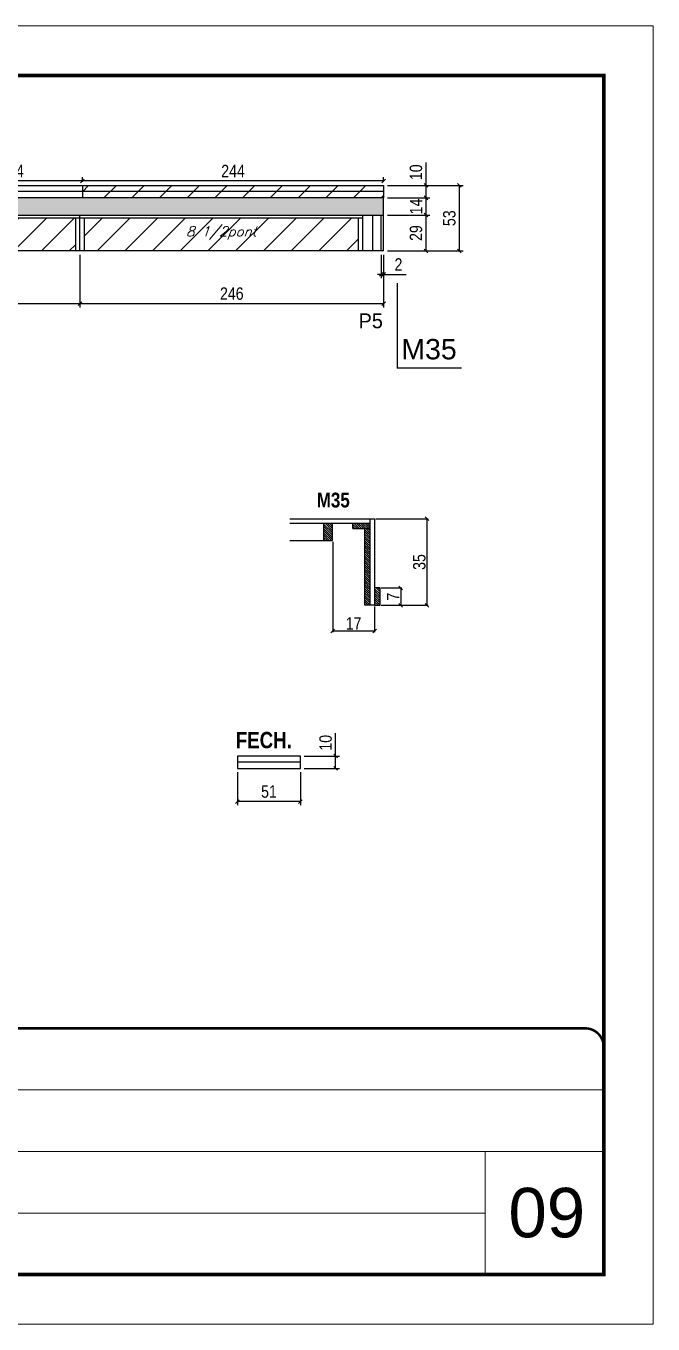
# Model space of a CAD drawing. Extents: x 13154 to 22413, y 1253 to 30260.
# Drawn here: x 14131 to 14639, y 26522 to 27572 of the extents above; entities that cross this region are included whole.
import ezdxf

# ---------------------------------------------------------------- set-up
doc = ezdxf.new("R2010")
doc.units = 0
doc.linetypes.add('CONTINUO', pattern=[0])
doc.linetypes.add('DASHED', pattern=[0.75, 0.5, -0.25])
for name, color, linetype in [('5', 5, 'Continuous'), ('COTA', 241, 'Continuous'), ('detalhes', 4, 'Continuous'), ('NOMENCLATURA', 7, 'Continuous'), ('Painéis', 200, 'Continuous'), ('SARR_2.2x10', 60, 'Continuous'), ('SARR_2.2x7', 40, 'Continuous'), ('SARR_3.5x7', 81, 'Continuous'), ('texto', 7, 'Continuous')]:
    doc.layers.add(name, color=color, linetype=linetype)
for name, color, linetype, lineweight in [('CARIMBO', 255, 'Continuous', 9), ('Folhas', 255, 'Continuous', 9), ('Hachura', 251, 'Continuous', 9), ('SARRAFO DE PRESSAO', 251, 'DASHED', 9)]:
    doc.layers.add(name, color=color, linetype=linetype, lineweight=lineweight)
doc.styles.add('ARIAL', font='arial.ttf')
doc.styles.add('COTA TECNICA', font='techl___.ttf', dxfattribs={"height": 10})
doc.styles.add('COTA TECNICA 2X', font='techl___.ttf', dxfattribs={"height": 10})
doc.styles.add('COTA TECNICA-50', font='techl___.ttf', dxfattribs={"height": 9})
doc.styles.add('Romans', font='romans.shx')
doc.styles.add('ROMAS860', font='ROMAS860.SHX')
doc.styles.get("Standard").update_dxf_attribs({"font": 'arial.ttf'})
doc.styles.add('TECNICA', font='techb___.ttf', dxfattribs={"height": 10})
doc.dimstyles.new('COTA PAINEL-50', dxfattribs={"dimtxt": 9, "dimasz": 3, "dimexe": 3, "dimexo": 3, "dimgap": 3, "dimtad": 1, "dimdec": 1, "dimzin": 12, "dimdsep": 46, "dimtxsty": 'COTA TECNICA-50', "dimblk1": 'OBLIQUE', "dimblk2": 'OBLIQUE', "dimsah": 1, "dimcen": 0.9, "dimclrd": 4, "dimclre": 4, "dimclrt": 240, "dimadec": 1, "dimazin": 3, "dimtfac": 1, "dimtdec": 1, "dimtmove": 0, "dimatfit": 3, "dimfxl": 1, "dimtolj": 1, "dimtzin": 12, "dimarcsym": 0})
doc.dimstyles.new('PAINEL', dxfattribs={"dimtxt": 10, "dimasz": 3, "dimexe": 3, "dimexo": 3, "dimgap": 3, "dimtad": 1, "dimdec": 1, "dimzin": 12, "dimdsep": 46, "dimtxsty": 'COTA TECNICA', "dimblk1": 'OBLIQUE', "dimblk2": 'OBLIQUE', "dimsah": 1, "dimcen": 0.9, "dimclrd": 4, "dimclre": 4, "dimclrt": 240, "dimadec": 1, "dimazin": 3, "dimtfac": 1, "dimtdec": 1, "dimtmove": 0, "dimatfit": 3, "dimfxl": 1, "dimtolj": 1, "dimtzin": 12, "dimarcsym": 0})
doc.dimstyles.new('SECAO', dxfattribs={"dimscale": 0.333333, "dimtxt": 5, "dimasz": 9, "dimexe": 3, "dimexo": 3, "dimgap": 3, "dimtad": 1, "dimdec": 1, "dimlfac": 0.5, "dimzin": 12, "dimdsep": 46, "dimtxsty": 'COTA TECNICA 2X', "dimblk1": 'OBLIQUE', "dimblk2": 'OBLIQUE', "dimsah": 1, "dimcen": 0.9, "dimclrd": 4, "dimclre": 4, "dimclrt": 240, "dimadec": 1, "dimazin": 3, "dimtfac": 1, "dimtdec": 1, "dimtmove": 0, "dimatfit": 3, "dimfxl": 1, "dimtolj": 1, "dimtzin": 12, "dimarcsym": 0})

# ---------------------------------------------------------------- blocks, each defined once
blk = doc.blocks.new('9999999999')
at = {"color": 30, "linetype": 'CONTINUO'}
for p, q in [((98564.6, 34379.6), (99584, 34379.6)), ((98564.6, 34329.8), (99488, 34329.8)), ((99584, 34329.8), (99488, 34329.8)), ((99488, 34329.8), (99488, 34230.2)), ((98564.6, 34280), (99488, 34280))]:
    blk.add_line(p, q, dxfattribs=at)
at = {"color": 30, "linetype": 'CONTINUO', "const_width": 2}
blk.add_lwpolyline([(99584, 34230.2), (99584, 34414.4, 0.414214), (99569, 34429.4), (98229, 34429.4, 0.414214), (98214, 34414.4), (98214, 34245.2, 0.414214), (98229, 34230.2), (99584, 34230.2)], format="xyb", dxfattribs=at)
at = {"layer": 'Folhas'}
blk.add_lwpolyline([(98139, 34190.2), (99624, 34190.2), (99624, 35240.2), (98139, 35240.2)], close=True, dxfattribs=at)
at = {"layer": 'Folhas', "color": 30, "const_width": 3}
blk.add_lwpolyline([(98214, 34230.2), (99584, 34230.2), (99584, 35200.2), (98214, 35200.2)], close=True, dxfattribs=at)
blk = doc.blocks.new('_Oblique')
at = {"color": 0, "linetype": 'ByBlock', "lineweight": -2}
blk.add_line((-0.5, -0.5), (0.5, 0.5), dxfattribs=at)
blk = doc.blocks.new('*D99')
at = {"layer": 'COTA', "color": 4, "linetype": 'ByBlock', "lineweight": -2, "transparency": 16777216}
for p, q in [((13976.2, 27387), (13976.2, 27344.4)), ((14175.2, 27387), (14175.2, 27344.4)), ((13976.2, 27347.4), (14175.2, 27347.4))]:
    blk.add_line(p, q, dxfattribs=at)
at = {"layer": 'Defpoints', "color": 0, "linetype": 'ByBlock', "transparency": 16777216}
for p in [(13976.2, 27390), (14175.2, 27390), (14175.2, 27347.4)]:
    blk.add_point(p, dxfattribs=at)
at = {"layer": 'COTA', "color": 4, "linetype": 'ByBlock', "lineweight": -2, "transparency": 16777216, "xscale": 3, "yscale": 3, "zscale": 3, "rotation": 180}
blk.add_blockref('_Oblique', (13976.2, 27347.4), dxfattribs=at)
at = {"layer": 'COTA', "color": 4, "linetype": 'ByBlock', "lineweight": -2, "transparency": 16777216, "xscale": 3, "yscale": 3, "zscale": 3}
blk.add_blockref('_Oblique', (14175.2, 27347.4), dxfattribs=at)
at = {"layer": 'COTA', "color": 240, "linetype": 'ByBlock', "transparency": 16777216, "insert": (14075.7, 27355), "char_height": 9, "attachment_point": 5, "style": 'COTA TECNICA-50'}
blk.add_mtext('\\A1;199', dxfattribs=at)
blk = doc.blocks.new('*D103')
at = {"layer": 'COTA', "color": 4, "linetype": 'ByBlock', "lineweight": -2, "transparency": 16777216}
for p, q in [((14175.2, 27387), (14175.2, 27344.4)), ((14421.2, 27387), (14421.2, 27344.4)), ((14175.2, 27347.4), (14421.2, 27347.4))]:
    blk.add_line(p, q, dxfattribs=at)
at = {"layer": 'Defpoints', "color": 0, "linetype": 'ByBlock', "transparency": 16777216}
for p in [(14175.2, 27390), (14421.2, 27390), (14421.2, 27347.4)]:
    blk.add_point(p, dxfattribs=at)
at = {"layer": 'COTA', "color": 4, "linetype": 'ByBlock', "lineweight": -2, "transparency": 16777216, "xscale": 3, "yscale": 3, "zscale": 3, "rotation": 180}
blk.add_blockref('_Oblique', (14175.2, 27347.4), dxfattribs=at)
at = {"layer": 'COTA', "color": 4, "linetype": 'ByBlock', "lineweight": -2, "transparency": 16777216, "xscale": 3, "yscale": 3, "zscale": 3}
blk.add_blockref('_Oblique', (14421.2, 27347.4), dxfattribs=at)
at = {"layer": 'COTA', "color": 240, "linetype": 'ByBlock', "transparency": 16777216, "insert": (14298.2, 27355.5), "char_height": 10, "attachment_point": 5, "style": 'COTA TECNICA'}
blk.add_mtext('\\A1;246', dxfattribs=at)
blk = doc.blocks.new('*D104')
at = {"layer": 'COTA', "color": 4, "linetype": 'ByBlock', "lineweight": -2, "transparency": 16777216}
for p, q in [((14424.2, 27419), (14458.5, 27419)), ((14455.5, 27390), (14455.5, 27419)), ((14424.2, 27390), (14458.5, 27390))]:
    blk.add_line(p, q, dxfattribs=at)
at = {"layer": 'Defpoints', "color": 0, "linetype": 'ByBlock', "transparency": 16777216}
for p in [(14421.2, 27419), (14455.5, 27419), (14421.2, 27390)]:
    blk.add_point(p, dxfattribs=at)
at = {"layer": 'COTA', "color": 4, "linetype": 'ByBlock', "lineweight": -2, "transparency": 16777216, "xscale": 3, "yscale": 3, "zscale": 3}
for p, rotation in [((14455.5, 27419), 90), ((14455.5, 27390), 270)]:
    blk.add_blockref('_Oblique', p, dxfattribs=dict(at, rotation=rotation))
at = {"layer": 'COTA', "color": 240, "linetype": 'ByBlock', "transparency": 16777216, "insert": (14447.4, 27404.5), "char_height": 10, "attachment_point": 5, "rotation": 90, "style": 'COTA TECNICA'}
blk.add_mtext('\\A1;29', dxfattribs=at)
blk = doc.blocks.new('*D105')
at = {"layer": 'COTA', "color": 4, "linetype": 'ByBlock', "lineweight": -2, "transparency": 16777216}
for p, q in [((14419.2, 27387), (14419.2, 27368.1)), ((14421.2, 27387), (14421.2, 27368.1)), ((14419.2, 27371.1), (14416.2, 27371.1)), ((14419.2, 27371.1), (14421.2, 27371.1)), ((14421.2, 27371.1), (14439.3, 27371.1))]:
    blk.add_line(p, q, dxfattribs=at)
at = {"layer": 'Defpoints', "color": 0, "linetype": 'ByBlock', "transparency": 16777216}
for p in [(14419.2, 27390), (14421.2, 27390), (14421.2, 27371.1)]:
    blk.add_point(p, dxfattribs=at)
at = {"layer": 'COTA', "color": 4, "linetype": 'ByBlock', "lineweight": -2, "transparency": 16777216, "xscale": 3, "yscale": 3, "zscale": 3}
blk.add_blockref('_Oblique', (14419.2, 27371.1), dxfattribs=at)
at = {"layer": 'COTA', "color": 4, "linetype": 'ByBlock', "lineweight": -2, "transparency": 16777216, "xscale": 3, "yscale": 3, "zscale": 3, "rotation": 180}
blk.add_blockref('_Oblique', (14421.2, 27371.1), dxfattribs=at)
at = {"layer": 'COTA', "color": 240, "linetype": 'ByBlock', "transparency": 16777216, "insert": (14433.2, 27379.1), "char_height": 10, "attachment_point": 5, "style": 'COTA TECNICA'}
blk.add_mtext('\\A1;2', dxfattribs=at)
blk = doc.blocks.new('*D107')
at = {"layer": 'COTA', "color": 4, "lineweight": -2, "transparency": 16777216}
for p, q in [((14414.9, 27173.4), (14457.3, 27173.4)), ((14456.3, 27103.4), (14456.3, 27173.4)), ((14419.3, 27103.4), (14457.3, 27103.4))]:
    blk.add_line(p, q, dxfattribs=at)
at = {"layer": 'Defpoints', "color": 0, "transparency": 16777216}
for p in [(14413.9, 27173.4), (14456.3, 27173.4), (14418.3, 27103.4)]:
    blk.add_point(p, dxfattribs=at)
at = {"layer": 'COTA', "color": 4, "lineweight": -2, "transparency": 16777216, "xscale": 3, "yscale": 3, "zscale": 3}
for p, rotation in [((14456.3, 27173.4), 90), ((14456.3, 27103.4), 270)]:
    blk.add_blockref('_Oblique', p, dxfattribs=dict(at, rotation=rotation))
at = {"layer": 'COTA', "color": 240, "transparency": 16777216, "insert": (14450.1, 27138.4), "char_height": 10, "attachment_point": 5, "rotation": 90, "style": 'COTA TECNICA 2X'}
blk.add_mtext('\\A1;35', dxfattribs=at)
blk = doc.blocks.new('*D108')
at = {"layer": 'COTA', "color": 4, "lineweight": -2, "transparency": 16777216}
for p, q in [((14419.3, 27117.4), (14436, 27117.4)), ((14435, 27117.4), (14435, 27103.4)), ((14419.3, 27103.4), (14436, 27103.4))]:
    blk.add_line(p, q, dxfattribs=at)
at = {"layer": 'Defpoints', "color": 0, "transparency": 16777216}
for p in [(14418.3, 27117.4), (14418.3, 27103.4), (14435, 27103.4)]:
    blk.add_point(p, dxfattribs=at)
at = {"layer": 'COTA', "color": 4, "lineweight": -2, "transparency": 16777216, "xscale": 3, "yscale": 3, "zscale": 3}
for p, rotation in [((14435, 27117.4), 90), ((14435, 27103.4), 270)]:
    blk.add_blockref('_Oblique', p, dxfattribs=dict(at, rotation=rotation))
at = {"layer": 'COTA', "color": 240, "transparency": 16777216, "insert": (14428.9, 27110.4), "char_height": 10, "attachment_point": 5, "rotation": 90, "style": 'COTA TECNICA 2X'}
blk.add_mtext('\\A1;7', dxfattribs=at)
blk = doc.blocks.new('*D109')
at = {"layer": 'COTA', "color": 4, "lineweight": -2, "transparency": 16777216}
for p, q in [((14379.9, 27154.8), (14379.9, 27081.7)), ((14413.9, 27102.4), (14413.9, 27081.7)), ((14379.9, 27082.7), (14413.9, 27082.7))]:
    blk.add_line(p, q, dxfattribs=at)
at = {"layer": 'Defpoints', "color": 0, "transparency": 16777216}
for p in [(14379.9, 27155.8), (14413.9, 27103.4), (14413.9, 27082.7)]:
    blk.add_point(p, dxfattribs=at)
at = {"layer": 'COTA', "color": 4, "lineweight": -2, "transparency": 16777216, "xscale": 3, "yscale": 3, "zscale": 3, "rotation": 180}
blk.add_blockref('_Oblique', (14379.9, 27082.7), dxfattribs=at)
at = {"layer": 'COTA', "color": 4, "lineweight": -2, "transparency": 16777216, "xscale": 3, "yscale": 3, "zscale": 3}
blk.add_blockref('_Oblique', (14413.9, 27082.7), dxfattribs=at)
at = {"layer": 'COTA', "color": 240, "transparency": 16777216, "insert": (14396.9, 27088.8), "char_height": 10, "attachment_point": 5, "style": 'COTA TECNICA 2X'}
blk.add_mtext('\\A1;17', dxfattribs=at)
blk = doc.blocks.new('*D849')
at = {"layer": 'COTA', "color": 4, "lineweight": -2, "transparency": 16777216}
for p, q in [((14177.2, 27446), (14177.2, 27449.7)), ((14421.2, 27446), (14421.2, 27449.7)), ((14421.2, 27446.7), (14177.2, 27446.7))]:
    blk.add_line(p, q, dxfattribs=at)
at = {"layer": 'Defpoints', "color": 0, "transparency": 16777216}
for p in [(14177.2, 27446.7), (14177.2, 27443), (14421.2, 27443)]:
    blk.add_point(p, dxfattribs=at)
at = {"layer": 'COTA', "color": 4, "lineweight": -2, "transparency": 16777216, "xscale": 3, "yscale": 3, "zscale": 3, "rotation": 180}
blk.add_blockref('_Oblique', (14177.2, 27446.7), dxfattribs=at)
at = {"layer": 'COTA', "color": 4, "lineweight": -2, "transparency": 16777216, "xscale": 3, "yscale": 3, "zscale": 3}
blk.add_blockref('_Oblique', (14421.2, 27446.7), dxfattribs=at)
at = {"layer": 'COTA', "color": 240, "transparency": 16777216, "insert": (14299.2, 27454.7), "char_height": 10, "attachment_point": 5, "style": 'COTA TECNICA'}
blk.add_mtext('\\A1;244', dxfattribs=at)
blk = doc.blocks.new('*D850')
at = {"layer": 'COTA', "color": 4, "lineweight": -2, "transparency": 16777216}
for p, q in [((14063.2, 27446), (14063.2, 27449.7)), ((14177.2, 27446), (14177.2, 27449.7)), ((14177.2, 27446.7), (14063.2, 27446.7))]:
    blk.add_line(p, q, dxfattribs=at)
at = {"layer": 'Defpoints', "color": 0, "transparency": 16777216}
for p in [(14063.2, 27446.7), (14063.2, 27443), (14177.2, 27443)]:
    blk.add_point(p, dxfattribs=at)
at = {"layer": 'COTA', "color": 4, "lineweight": -2, "transparency": 16777216, "xscale": 3, "yscale": 3, "zscale": 3, "rotation": 180}
blk.add_blockref('_Oblique', (14063.2, 27446.7), dxfattribs=at)
at = {"layer": 'COTA', "color": 4, "lineweight": -2, "transparency": 16777216, "xscale": 3, "yscale": 3, "zscale": 3}
blk.add_blockref('_Oblique', (14177.2, 27446.7), dxfattribs=at)
at = {"layer": 'COTA', "color": 240, "transparency": 16777216, "insert": (14120.2, 27454.7), "char_height": 10, "attachment_point": 5, "style": 'COTA TECNICA'}
blk.add_mtext('\\A1;114', dxfattribs=at)
blk = doc.blocks.new('*D851')
at = {"layer": 'COTA', "color": 4, "lineweight": -2, "transparency": 16777216}
for p, q in [((14424.2, 27433), (14458.5, 27433)), ((14455.5, 27419), (14455.5, 27433)), ((14424.2, 27419), (14458.5, 27419))]:
    blk.add_line(p, q, dxfattribs=at)
at = {"layer": 'Defpoints', "color": 0, "transparency": 16777216}
for p in [(14421.2, 27433), (14455.5, 27433), (14421.2, 27419)]:
    blk.add_point(p, dxfattribs=at)
at = {"layer": 'COTA', "color": 4, "lineweight": -2, "transparency": 16777216, "xscale": 3, "yscale": 3, "zscale": 3}
for p, rotation in [((14455.5, 27433), 90), ((14455.5, 27419), 270)]:
    blk.add_blockref('_Oblique', p, dxfattribs=dict(at, rotation=rotation))
at = {"layer": 'COTA', "color": 240, "transparency": 16777216, "insert": (14447.4, 27426), "char_height": 10, "attachment_point": 5, "rotation": 90, "style": 'COTA TECNICA'}
blk.add_mtext('\\A1;14', dxfattribs=at)
blk = doc.blocks.new('*D852')
at = {"layer": 'COTA', "color": 4, "lineweight": -2, "transparency": 16777216}
for p, q in [((14455.5, 27443), (14455.5, 27461.5)), ((14424.2, 27443), (14458.5, 27443)), ((14455.5, 27433), (14455.5, 27443)), ((14424.2, 27433), (14458.5, 27433))]:
    blk.add_line(p, q, dxfattribs=at)
at = {"layer": 'Defpoints', "color": 0, "transparency": 16777216}
for p in [(14421.2, 27443), (14455.5, 27443), (14421.2, 27433)]:
    blk.add_point(p, dxfattribs=at)
at = {"layer": 'COTA', "color": 4, "lineweight": -2, "transparency": 16777216, "xscale": 3, "yscale": 3, "zscale": 3}
for p, rotation in [((14455.5, 27443), 90), ((14455.5, 27433), 270)]:
    blk.add_blockref('_Oblique', p, dxfattribs=dict(at, rotation=rotation))
at = {"layer": 'COTA', "color": 240, "transparency": 16777216, "insert": (14447.4, 27453.7), "char_height": 10, "attachment_point": 5, "rotation": 90, "style": 'COTA TECNICA'}
blk.add_mtext('\\A1;10', dxfattribs=at)
blk = doc.blocks.new('*D853')
at = {"layer": 'COTA', "color": 4, "lineweight": -2, "transparency": 16777216}
for p, q in [((14424.2, 27443), (14485.6, 27443)), ((14482.6, 27390), (14482.6, 27443)), ((14424.2, 27390), (14485.6, 27390))]:
    blk.add_line(p, q, dxfattribs=at)
at = {"layer": 'Defpoints', "color": 0, "transparency": 16777216}
for p in [(14421.2, 27443), (14482.6, 27443), (14421.2, 27390)]:
    blk.add_point(p, dxfattribs=at)
at = {"layer": 'COTA', "color": 4, "lineweight": -2, "transparency": 16777216, "xscale": 3, "yscale": 3, "zscale": 3}
for p, rotation in [((14482.6, 27443), 90), ((14482.6, 27390), 270)]:
    blk.add_blockref('_Oblique', p, dxfattribs=dict(at, rotation=rotation))
at = {"layer": 'COTA', "color": 240, "transparency": 16777216, "insert": (14474.4, 27416.5), "char_height": 10, "attachment_point": 5, "rotation": 90, "style": 'COTA TECNICA'}
blk.add_mtext('\\A1;53', dxfattribs=at)
blk = doc.blocks.new('*D873')
at = {"layer": 'COTA', "color": 4, "lineweight": -2, "transparency": 16777216}
for p, q in [((14302.8, 26968.5), (14302.8, 26941.6)), ((14353.8, 26968.5), (14353.8, 26941.6)), ((14353.8, 26944.6), (14302.8, 26944.6))]:
    blk.add_line(p, q, dxfattribs=at)
at = {"layer": 'Defpoints', "color": 0, "transparency": 16777216}
for p in [(14302.8, 26971.5), (14353.8, 26971.5), (14302.8, 26944.6)]:
    blk.add_point(p, dxfattribs=at)
at = {"layer": 'COTA', "color": 4, "lineweight": -2, "transparency": 16777216, "xscale": 3, "yscale": 3, "zscale": 3, "rotation": 180}
blk.add_blockref('_Oblique', (14302.8, 26944.6), dxfattribs=at)
at = {"layer": 'COTA', "color": 4, "lineweight": -2, "transparency": 16777216, "xscale": 3, "yscale": 3, "zscale": 3}
blk.add_blockref('_Oblique', (14353.8, 26944.6), dxfattribs=at)
at = {"layer": 'COTA', "color": 240, "transparency": 16777216, "insert": (14328.3, 26952.7), "char_height": 10, "attachment_point": 5, "style": 'COTA TECNICA'}
blk.add_mtext('\\A1;51', dxfattribs=at)
blk = doc.blocks.new('*D874')
at = {"layer": 'COTA', "color": 4, "lineweight": -2, "transparency": 16777216}
for p, q in [((14382.3, 26981.5), (14382.3, 26999.9)), ((14356.8, 26981.5), (14385.3, 26981.5)), ((14382.3, 26971.5), (14382.3, 26981.5)), ((14356.8, 26971.5), (14385.3, 26971.5))]:
    blk.add_line(p, q, dxfattribs=at)
at = {"layer": 'Defpoints', "color": 0, "transparency": 16777216}
for p in [(14353.8, 26981.5), (14382.3, 26981.5), (14353.8, 26971.5)]:
    blk.add_point(p, dxfattribs=at)
at = {"layer": 'COTA', "color": 4, "lineweight": -2, "transparency": 16777216, "xscale": 3, "yscale": 3, "zscale": 3}
for p, rotation in [((14382.3, 26981.5), 90), ((14382.3, 26971.5), 270)]:
    blk.add_blockref('_Oblique', p, dxfattribs=dict(at, rotation=rotation))
at = {"layer": 'COTA', "color": 240, "transparency": 16777216, "insert": (14374.2, 26992.2), "char_height": 10, "attachment_point": 5, "rotation": 90, "style": 'COTA TECNICA'}
blk.add_mtext('\\A1;10', dxfattribs=at)

msp = doc.modelspace()

# ---------------------------------------------------------------- hatches: boundary and pattern name
at = {"layer": 'COTA'}
h = msp.add_hatch(dxfattribs=at)
h.set_pattern_fill('AR-CONC', color=256, scale=0.03)
h.set_pattern_definition([(50, (30, 0), (5.4655401, -0.47817257), [0.5715, -6.2865]), (355, (30, 0), (-1.0573026, 5.7317054), [0.4572, -5.0292175]), (100.451445, (30.4555, -0.04), (4.4082374, 5.2535326), [0.4857003, -5.3427073]), (46.1842, (30, 1.524), (8.1323712, -1.2612698), [0.85725, -9.42975]), (96.635558, (30.678, 1.419), (7.122124, 7.4227837), [0.7285507, -8.0140682]), (351.18415, (30, 1.524), (7.122124, 7.4227837), [0.685799, -7.543792]), (21, (30.762, 1.143), (4.54843174, -3.06795595), [0.5715, -6.2865]), (326, (30.762, 1.143), (1.8540609, 5.525639), [0.4572, -5.0292]), (71.451445, (31.141, 0.8873), (6.4024926, 2.4576831), [0.4857003, -5.3426981]), (37.5, (30, 0), (0.0926581, 2.53665117), [0, -4.96824, 0, -5.1054, 0, -5.04825]), (7.5, (30, 0), (2.00458988, 3.00541724), [0, -2.91084, 0, -4.85394, 0, -1.92405]), (327.5, (28.3007, 0), (4.06771786, -0.17186232), [0, -1.905, 0, -5.9436, 0, -7.8867]), (317.5, (27.5387, 0), (4.44387544, 0.76279473), [0, -2.4765, 0, -3.94716, 0, -5.6007])])
h.paths.add_polyline_path([(13976.18, 27419.03), (14175.18, 27419.03), (14421.18, 27419.03), (14421.18, 27433.03), (14063.18, 27433.03), (13354.18, 27433.03), (13354.18, 27419.03), (13700.18, 27419.03), (13700.18, 27390.03), (13730.18, 27390.03), (13730.18, 27419.03)])
at = {"layer": 'Hachura', "linetype": 'ByBlock'}
h = msp.add_hatch(dxfattribs=at)
h.set_pattern_fill('ANSI31', color=256, scale=5)
h.set_pattern_definition([(45, (30, 0), (-11.22532, 11.22532), [])])
h.paths.add_polyline_path([(14421.18, 27433.03), (14421.18, 27438.03), (14177.18, 27438.03), (14177.18, 27433.03)])
h.paths.add_polyline_path([(14177.18, 27443.03), (14177.18, 27438.03), (14421.18, 27438.03), (14421.18, 27443.03)])
h = msp.add_hatch(dxfattribs=at)
h.set_pattern_fill('ANSI31', color=256, scale=5)
h.paths.add_polyline_path([(13372.68, 27416.83), (13372.68, 27390.03), (13594.68, 27390.03), (13594.68, 27416.83)])
h.paths.add_polyline_path([(13972.68, 27390.03), (13972.68, 27416.83), (13750.68, 27416.83), (13750.68, 27390.03)])
h.paths.add_polyline_path([(14171.68, 27390.03), (14171.68, 27416.83), (13979.68, 27416.83), (13979.68, 27390.03)])
h.paths.add_polyline_path([(14400.68, 27390.03), (14400.68, 27416.83), (14178.68, 27416.83), (14178.68, 27390.03)])
at = {"layer": 'SARR_2.2x10'}
h = msp.add_hatch(dxfattribs=at)
h.set_pattern_fill('ANSI31', color=256, scale=10, angle=90)
h.set_pattern_definition([(135, (-118140.8699, -2927.1879), (-0.883883476, -0.883883476), [])])
h.paths.add_polyline_path([(14379.86, 27169.83), (14372.86, 27169.83), (14372.86, 27155.83), (14379.86, 27155.83)])
h = msp.add_hatch(dxfattribs=at)
h.set_pattern_fill('ANSI31', color=256, scale=10, angle=90)
h.set_pattern_definition([(135, (-118140.4699, -2927.1879), (-0.883883476, -0.883883476), [])])
h.paths.add_polyline_path([(14396.26, 27169.83), (14396.26, 27165.43), (14410.26, 27165.43), (14410.26, 27169.83)])
h = msp.add_hatch(dxfattribs=at)
h.set_pattern_fill('ANSI31', color=256, scale=10, angle=90)
h.set_pattern_definition([(135, (-118140.4699, -2943.1879), (-0.883883476, -0.883883476), [])])
h.paths.add_polyline_path([(14405.86, 27103.43), (14410.26, 27103.43), (14410.26, 27165.43), (14405.86, 27165.43)])
h = msp.add_hatch(dxfattribs=at)
h.set_pattern_fill('ANSI31', color=256, scale=10, angle=90)
h.set_pattern_definition([(135, (-118140.4699, -2965.1879), (-0.883883476, -0.883883476), [])])
h.paths.add_polyline_path([(14418.26, 27117.43), (14413.86, 27117.43), (14413.86, 27103.43), (14418.26, 27103.43)])

# ---------------------------------------------------------------- linework, layer by layer
at = {"layer": 'COTA'}
msp.add_line((14421.18, 27419.03), (14421.18, 27433.03), dxfattribs=at)
at = {"layer": 'NOMENCLATURA', "linetype": 'Continuous'}
for p in [(14432, 27363.88), (14484.27, 27295.14)]:
    msp.add_line(p, (14432, 27295.14), dxfattribs=at)
at = {"layer": 'Painéis', "linetype": 'Continuous'}
for p, q in [((14063.18, 27443.03), (14421.18, 27443.03)), ((14177.18, 27443.03), (14177.18, 27433.03)), ((14421.18, 27443.03), (14421.18, 27433.03)), ((14421.18, 27433.03), (14063.18, 27433.03)), ((13976.18, 27419.03), (14175.18, 27419.03)), ((14175.18, 27390.03), (14175.18, 27419.03)), ((14175.18, 27419.03), (14421.18, 27419.03)), ((14419.18, 27390.03), (14419.18, 27419.03)), ((14421.18, 27390.03), (14421.18, 27419.03)), ((14421.18, 27390.03), (13730.18, 27390.03)), ((14345.3, 27173.43), (14413.86, 27173.43)), ((14345.3, 27169.83), (14410.26, 27169.83)), ((14410.26, 27103.43), (14410.26, 27173.43)), ((14413.86, 27173.43), (14413.86, 27103.43)), ((14413.86, 27103.43), (14410.26, 27103.43))]:
    msp.add_line(p, q, dxfattribs=at)
msp.add_lwpolyline([(14302.83, 26971.46), (14353.83, 26971.46), (14353.83, 26981.46), (14302.83, 26981.46)], close=True, dxfattribs=at)
at = {"layer": 'SARR_2.2x10', "linetype": 'Continuous'}
for p, q in [((14177.18, 27438.03), (14063.18, 27438.03)), ((14421.18, 27438.03), (14177.18, 27438.03)), ((14353.83, 26976.46), (14302.83, 26976.46))]:
    msp.add_line(p, q, dxfattribs=at)
at = {"layer": 'SARR_2.2x10'}
for p, q in [((14372.86, 27155.83), (14372.86, 27169.83)), ((14379.86, 27155.83), (14379.86, 27169.83)), ((14396.26, 27165.43), (14396.26, 27169.83)), ((14396.26, 27165.43), (14410.26, 27165.43)), ((14405.86, 27103.43), (14405.86, 27165.43)), ((14345.3, 27155.83), (14379.86, 27155.83)), ((14418.26, 27117.43), (14413.86, 27117.43)), ((14418.26, 27103.43), (14418.26, 27117.43)), ((14410.26, 27103.43), (14405.86, 27103.43)), ((14413.86, 27103.43), (14418.26, 27103.43))]:
    msp.add_line(p, q, dxfattribs=at)
at = {"layer": 'SARR_2.2x7', "linetype": 'Continuous'}
for p, q in [((13976.18, 27416.83), (14175.18, 27416.83)), ((14175.18, 27416.83), (14404.18, 27416.83)), ((14412.18, 27419.03), (14412.18, 27390.03))]:
    msp.add_line(p, q, dxfattribs=at)
at = {"layer": 'SARR_3.5x7'}
for p, q in [((14171.68, 27416.83), (14171.68, 27390.03)), ((14178.68, 27416.83), (14178.68, 27390.03)), ((14400.68, 27416.83), (14400.68, 27390.03)), ((14404.18, 27419.03), (14404.18, 27390.03))]:
    msp.add_line(p, q, dxfattribs=at)

# ---------------------------------------------------------------- block references
at = {"layer": 'SARRAFO DE PRESSAO', "color": 6, "linetype": 'ByBlock'}
msp.add_blockref('9999999999', (-84984.6, -7668.18), dxfattribs=at)

# ---------------------------------------------------------------- texts
at = {"layer": '5', "linetype": 'Continuous', "style": 'ROMAS860'}
msp.add_text('P5', height=12, rotation=359.99996, dxfattribs=at).set_placement((14400.94, 27327.49))
at = {"layer": 'CARIMBO', "style": 'ARIAL'}
msp.add_text('09', height=40, dxfattribs=at).set_placement((14522.24, 26592.17))
at = {"layer": 'detalhes', "insert": (14367, 27194.53), "char_height": 12, "attachment_point": 1, "style": 'TECNICA'}
msp.add_mtext_dynamic_manual_height_columns('M35', width=87.1848, gutter_width=1, heights=[0], dxfattribs=at)
at = {"layer": 'NOMENCLATURA', "linetype": 'Continuous'}
msp.add_text('M35', height=16.5, dxfattribs=at).set_placement((14435.53, 27302.33))
at = {"layer": 'NOMENCLATURA', "style": 'TECNICA'}
msp.add_text('FECH.', height=13.2, dxfattribs=at).set_placement((14301.46, 26987.78))
at = {"layer": 'texto', "color": 2, "insert": (14289.68, 27404.53), "char_height": 8, "attachment_point": 5, "style": 'Romans'}
msp.add_mtext('{\\Q19;\\C256;8 1/2pont}', dxfattribs=at)

# ---------------------------------------------------------------- dimensions: what is measured, and where the dimension line sits
at = {"layer": 'COTA'}
dim = msp.add_linear_dim(base=(14063.18, 27446.67), p1=(14177.18, 27443.03), p2=(14063.18, 27443.03), angle=180, dimstyle='PAINEL', override={"dimtmove": 1}, dxfattribs=at)
dim.commit()
dim.dimension.update_dxf_attribs({"geometry": '*D850', "text_midpoint": (14120.18, 27454.74)})
for base, p1, p2, angle, dimstyle, picture, middle in [((14177.18, 27446.67), (14421.18, 27443.03), (14177.18, 27443.03), 180, 'PAINEL', '*D849', (14299.18, 27454.74)), ((14455.52, 27443.03), (14421.18, 27433.03), (14421.18, 27443.03), 90, 'PAINEL', '*D852', (14447.42, 27453.74)), ((14482.63, 27443.03), (14421.18, 27390.03), (14421.18, 27443.03), 90, 'PAINEL', '*D853', (14474.41, 27416.53)), ((14456.31, 27173.43), (14418.26, 27103.43), (14413.86, 27173.43), 90, 'SECAO', '*D107', (14450.09, 27138.43)), ((14434.95, 27103.43), (14418.26, 27117.43), (14418.26, 27103.43), 90, 'SECAO', '*D108', (14428.88, 27110.43)), ((14382.26, 26981.46), (14353.83, 26971.46), (14353.83, 26981.46), 90, 'PAINEL', '*D874', (14374.16, 26992.18))]:
    dim = msp.add_linear_dim(base=base, p1=p1, p2=p2, angle=angle, dimstyle=dimstyle, dxfattribs=at)
    dim.commit()
    dim.dimension.update_dxf_attribs({"geometry": picture, "text_midpoint": middle})
dim = msp.add_linear_dim(base=(14455.52, 27433.03), p1=(14421.18, 27419.03), p2=(14421.18, 27433.03), angle=90, dimstyle='PAINEL', dxfattribs=at)
dim.commit()
dim.dimension.update_dxf_attribs({"geometry": '*D851', "text_midpoint": (14455.52, 27426.03), "dimtype": 160})
at = {"layer": 'COTA', "linetype": 'ByBlock'}
dim = msp.add_linear_dim(base=(14455.52, 27419.03), p1=(14421.18, 27390.03), p2=(14421.18, 27419.03), angle=90, dimstyle='PAINEL', dxfattribs=at)
dim.commit()
dim.dimension.update_dxf_attribs({"geometry": '*D104', "text_midpoint": (14447.43, 27404.53)})
dim = msp.add_linear_dim(base=(14175.18, 27347.39), p1=(13976.18, 27390.03), p2=(14175.18, 27390.03), angle=180, dimstyle='COTA PAINEL-50', override={"dimarcsym": 1}, dxfattribs=at)
dim.commit()
dim.dimension.update_dxf_attribs({"geometry": '*D99', "text_midpoint": (14075.68, 27354.96)})
for base, p1, picture, middle in [((14421.18, 27347.39), (14175.18, 27390.03), '*D103', (14298.18, 27355.49)), ((14421.18, 27371.11), (14419.18, 27390.03), '*D105', (14433.24, 27379.11))]:
    dim = msp.add_linear_dim(base=base, p1=p1, p2=(14421.18, 27390.03), dimstyle='PAINEL', dxfattribs=at)
    dim.commit()
    dim.dimension.update_dxf_attribs({"geometry": picture, "text_midpoint": middle})
at = {"layer": 'COTA'}
for base, p1, p2, dimstyle, picture, middle in [((14413.86, 27082.74), (14379.86, 27155.83), (14413.86, 27103.43), 'SECAO', '*D109', (14396.86, 27088.82)), ((14302.83, 26944.63), (14353.83, 26971.46), (14302.83, 26971.46), 'PAINEL', '*D873', (14328.33, 26952.74))]:
    dim = msp.add_linear_dim(base=base, p1=p1, p2=p2, dimstyle=dimstyle, dxfattribs=at)
    dim.commit()
    dim.dimension.update_dxf_attribs({"geometry": picture, "text_midpoint": middle})

doc.saveas('drawing.dxf')
